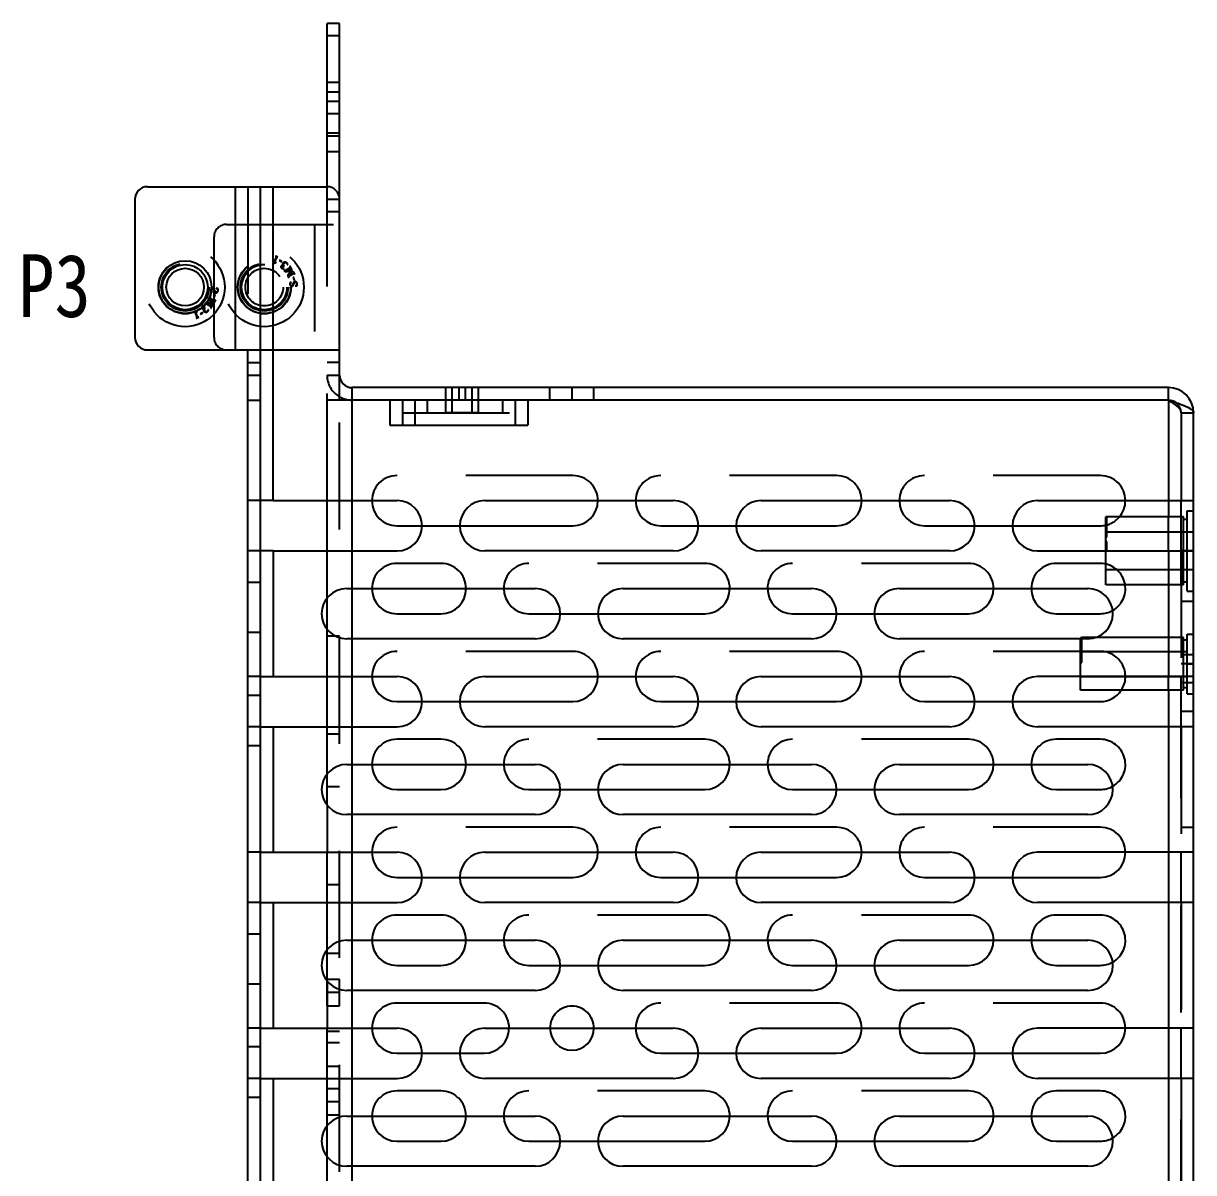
# Model space of a CAD drawing. Header units: millimetres. Extents: x 0 to 8948, y -1340 to 1100.
# Drawn here: x 6813.2 to 6906.4, y 618.4 to 709.9 of the extents above; entities that cross this region are included whole.
import ezdxf

# ---------------------------------------------------------------- set-up
doc = ezdxf.new("R2010")
doc.units = ezdxf.units.MM
doc.header["$LTSCALE"] = 85.25
doc.linetypes.add('HIDDEN', pattern=[0.2, 0.1, -0.1])
doc.layers.get('0').update_dxf_attribs({"linetype": 'CONTINUOUS'})
doc.layers.add('02___PRT_ALL_AXES', color=7, linetype='CONTINUOUS')
doc.layers.add('DEFAULT_2', color=8, linetype='HIDDEN')
doc.styles.get("Standard").update_dxf_attribs({"font": 'txt', "width": 0.85})

msp = doc.modelspace()

# ---------------------------------------------------------------- linework, layer by layer
at = {"color": 7, "linetype": 'Continuous'}
for p, q in [((6837.361, 696.948), (6837.361, 709.948)), ((6838.361, 709.948), (6837.361, 709.948)), ((6838.361, 708.948), (6837.361, 708.948)), ((6831.061, 588.948), (6831.061, 683.948)), ((6831.061, 682.948), (6832.061, 682.948)), ((6831.061, 681.948), (6832.061, 681.948)), ((6839.361, 679.948), (6839.361, 680.948)), ((6904.361, 679.948), (6904.361, 680.948)), ((6831.061, 679.948), (6832.061, 679.948)), ((6853.361, 679.948), (6842.361, 679.948)), ((6837.361, 667.948), (6837.361, 671.948)), ((6839.361, 667.948), (6839.361, 671.948)), ((6904.361, 671.948), (6904.361, 670.648)), ((6905.361, 667.948), (6905.361, 671.948)), ((6899.361, 667.948), (6899.361, 670.648)), ((6899.461, 670.646), (6899.361, 670.646)), ((6899.461, 670.634), (6899.361, 670.634)), ((6899.461, 670.588), (6899.361, 670.588)), ((6899.461, 670.559), (6899.361, 670.559)), ((6899.461, 670.634), (6899.461, 670.646)), ((6899.461, 670.559), (6899.461, 670.588)), ((6842.932, 669.948), (6844.924, 669.948)), ((6847.941, 669.948), (6856.932, 669.948)), ((6863.932, 669.948), (6866.924, 669.948)), ((6869.941, 669.948), (6877.932, 669.948)), ((6884.932, 669.948), (6888.924, 669.948)), ((6891.941, 669.948), (6898.932, 669.948)), ((6839.361, 660.948), (6839.361, 664.948)), ((6837.361, 661.715), (6837.361, 664.181)), ((6842.932, 662.948), (6846.432, 662.948)), ((6853.432, 662.948), (6855.924, 662.948)), ((6858.941, 662.948), (6867.432, 662.948)), ((6874.432, 662.948), (6877.924, 662.948)), ((6880.941, 662.948), (6888.432, 662.948)), ((6895.432, 662.948), (6898.932, 662.948)), ((6897.361, 660.948), (6897.361, 661.019)), ((6897.461, 661.019), (6897.361, 661.019)), ((6897.461, 660.998), (6897.361, 660.998)), ((6897.461, 660.998), (6897.461, 661.043)), ((6837.361, 653.948), (6837.361, 657.948)), ((6839.361, 653.948), (6839.361, 657.948)), ((6905.361, 653.948), (6905.361, 657.948)), ((6904.361, 656.853), (6904.361, 653.948)), ((6842.932, 655.948), (6844.924, 655.948)), ((6847.941, 655.948), (6856.932, 655.948)), ((6863.932, 655.948), (6866.924, 655.948)), ((6869.941, 655.948), (6877.932, 655.948)), ((6884.932, 655.948), (6888.924, 655.948)), ((6891.941, 655.948), (6898.932, 655.948)), ((6839.361, 646.948), (6839.361, 650.948)), ((6837.361, 647.715), (6837.361, 650.181)), ((6842.932, 648.948), (6846.432, 648.948)), ((6853.432, 648.948), (6855.924, 648.948)), ((6858.941, 648.948), (6867.432, 648.948)), ((6874.432, 648.948), (6877.924, 648.948)), ((6880.941, 648.948), (6888.432, 648.948)), ((6895.432, 648.948), (6898.932, 648.948)), ((6837.361, 639.948), (6837.361, 643.948)), ((6839.361, 639.948), (6839.361, 643.948)), ((6904.361, 643.948), (6904.361, 639.948)), ((6905.361, 639.948), (6905.361, 643.948)), ((6842.932, 641.948), (6844.924, 641.948)), ((6847.941, 641.948), (6856.932, 641.948)), ((6863.932, 641.948), (6866.924, 641.948)), ((6869.941, 641.948), (6877.932, 641.948)), ((6884.932, 641.948), (6888.924, 641.948)), ((6891.941, 641.948), (6898.932, 641.948)), ((6839.361, 632.948), (6839.361, 636.948)), ((6837.361, 633.715), (6837.361, 636.181)), ((6842.932, 634.948), (6846.432, 634.948)), ((6853.432, 634.948), (6855.924, 634.948)), ((6858.941, 634.948), (6867.432, 634.948)), ((6874.432, 634.948), (6877.924, 634.948)), ((6880.941, 634.948), (6888.432, 634.948)), ((6895.432, 634.948), (6898.932, 634.948)), ((6837.361, 625.948), (6837.361, 629.948)), ((6839.361, 625.948), (6839.361, 629.948)), ((6904.361, 629.948), (6904.361, 625.948)), ((6905.361, 625.948), (6905.361, 629.948)), ((6842.932, 627.948), (6844.924, 627.948)), ((6847.941, 627.948), (6849.861, 627.948)), ((6863.932, 627.948), (6866.924, 627.948)), ((6869.941, 627.948), (6877.932, 627.948)), ((6884.932, 627.948), (6888.924, 627.948)), ((6891.941, 627.948), (6898.932, 627.948)), ((6839.361, 618.948), (6839.361, 622.948)), ((6837.361, 619.715), (6837.361, 622.181)), ((6842.932, 620.948), (6846.432, 620.948)), ((6853.432, 620.948), (6855.924, 620.948)), ((6858.941, 620.948), (6867.432, 620.948)), ((6874.432, 620.948), (6877.924, 620.948)), ((6880.941, 620.948), (6888.432, 620.948)), ((6895.432, 620.948), (6898.932, 620.948))]:
    msp.add_line(p, q, dxfattribs=at)
at = {"color": 3, "linetype": 'Continuous'}
for p, q in [((6838.361, 679.948), (6838.361, 709.948)), ((6823.061, 696.948), (6837.361, 696.948)), ((6830.061, 683.948), (6830.061, 696.948)), ((6832.061, 455.948), (6832.061, 696.948)), ((6833.061, 671.948), (6833.061, 696.948)), ((6822.061, 695.948), (6822.061, 684.948)), ((6823.061, 683.948), (6832.061, 683.948)), ((6904.361, 680.948), (6839.361, 680.948)), ((6842.361, 679.948), (6838.361, 679.948)), ((6842.361, 679.948), (6842.361, 677.948)), ((6843.361, 679.948), (6843.361, 677.948)), ((6852.361, 677.948), (6852.361, 679.948)), ((6853.361, 679.948), (6853.361, 677.948)), ((6904.361, 679.948), (6853.361, 679.948)), ((6904.361, 679.948), (6904.361, 671.948)), ((6906.361, 471.948), (6906.361, 678.948)), ((6842.361, 677.948), (6853.361, 677.948)), ((6833.061, 671.948), (6832.061, 671.948)), ((6849.932, 671.948), (6864.932, 671.948)), ((6871.932, 671.948), (6886.932, 671.948)), ((6893.932, 671.948), (6906.361, 671.948)), ((6833.061, 667.948), (6832.061, 667.948)), ((6833.061, 667.948), (6833.061, 657.948)), ((6864.932, 667.948), (6849.932, 667.948)), ((6886.932, 667.948), (6871.932, 667.948)), ((6893.932, 667.948), (6906.361, 667.948)), ((6904.361, 667.948), (6904.361, 657.948)), ((6838.932, 664.948), (6853.932, 664.948)), ((6860.932, 664.948), (6875.932, 664.948)), ((6882.932, 664.948), (6897.932, 664.948)), ((6853.932, 660.948), (6838.932, 660.948)), ((6875.932, 660.948), (6860.932, 660.948)), ((6897.932, 660.948), (6882.932, 660.948)), ((6832.061, 657.948), (6842.932, 657.948)), ((6849.932, 657.948), (6864.932, 657.948)), ((6871.932, 657.948), (6886.932, 657.948)), ((6906.361, 657.948), (6893.932, 657.948)), ((6832.061, 653.948), (6842.932, 653.948)), ((6833.061, 653.948), (6833.061, 643.948)), ((6864.932, 653.948), (6849.932, 653.948)), ((6886.932, 653.948), (6871.932, 653.948)), ((6906.361, 653.948), (6893.932, 653.948)), ((6904.361, 653.948), (6904.361, 643.948)), ((6838.932, 650.948), (6853.932, 650.948)), ((6860.932, 650.948), (6875.932, 650.948)), ((6882.932, 650.948), (6897.932, 650.948)), ((6853.932, 646.948), (6838.932, 646.948)), ((6875.932, 646.948), (6860.932, 646.948)), ((6897.932, 646.948), (6882.932, 646.948)), ((6832.061, 643.948), (6842.932, 643.948)), ((6849.932, 643.948), (6864.932, 643.948)), ((6871.932, 643.948), (6886.932, 643.948)), ((6906.361, 643.948), (6893.932, 643.948)), ((6832.061, 639.948), (6842.932, 639.948)), ((6833.061, 639.948), (6833.061, 629.948)), ((6864.932, 639.948), (6849.932, 639.948)), ((6886.932, 639.948), (6871.932, 639.948)), ((6906.361, 639.948), (6893.932, 639.948)), ((6904.361, 639.948), (6904.361, 629.948)), ((6838.932, 636.948), (6853.932, 636.948)), ((6860.932, 636.948), (6875.932, 636.948)), ((6882.932, 636.948), (6897.932, 636.948)), ((6853.932, 632.948), (6838.932, 632.948)), ((6875.932, 632.948), (6860.932, 632.948)), ((6897.932, 632.948), (6882.932, 632.948)), ((6832.061, 629.948), (6842.932, 629.948)), ((6849.932, 629.948), (6864.932, 629.948)), ((6871.932, 629.948), (6886.932, 629.948)), ((6906.361, 629.948), (6893.932, 629.948)), ((6832.061, 625.948), (6842.932, 625.948)), ((6833.061, 625.948), (6833.061, 615.948)), ((6864.932, 625.948), (6849.932, 625.948)), ((6886.932, 625.948), (6871.932, 625.948)), ((6906.361, 625.948), (6893.932, 625.948)), ((6904.361, 625.948), (6904.361, 615.948)), ((6838.932, 622.948), (6853.932, 622.948)), ((6860.932, 622.948), (6875.932, 622.948)), ((6882.932, 622.948), (6897.932, 622.948)), ((6853.932, 618.948), (6838.932, 618.948)), ((6875.932, 618.948), (6860.932, 618.948)), ((6897.932, 618.948), (6882.932, 618.948))]:
    msp.add_line(p, q, dxfattribs=at)
at = {"color": 7, "linetype": 'Continuous'}
for radius in [1.8, 1.5]:
    msp.add_circle((6826.061, 688.948), radius, dxfattribs=at)
at = {"color": 3, "linetype": 'Continuous'}
for centre, radius, start, end in [((6823.061, 695.948), 1, 90, 180), ((6837.361, 695.948), 1, 0, 90), ((6823.061, 684.948), 1, 180, 270), ((6839.361, 681.948), 1, 180, 270), ((6904.361, 678.948), 2, 0, 90), ((6849.932, 669.948), 2, 90, 270), ((6864.932, 669.948), 2, 270, 90), ((6871.932, 669.948), 2, 90, 270), ((6886.932, 669.948), 2, 270, 90), ((6893.932, 669.948), 2, 90, 270), ((6838.932, 662.948), 2, 90, 270), ((6853.932, 662.948), 2, 270, 90), ((6860.932, 662.948), 2, 90, 270), ((6875.932, 662.948), 2, 270, 90), ((6882.932, 662.948), 2, 90, 270), ((6897.932, 662.948), 2, 270, 90), ((6842.932, 655.948), 2, 270, 90), ((6849.932, 655.948), 2, 90, 270), ((6864.932, 655.948), 2, 270, 90), ((6871.932, 655.948), 2, 90, 270), ((6886.932, 655.948), 2, 270, 90), ((6893.932, 655.948), 2, 90, 270), ((6838.932, 648.948), 2, 90, 270), ((6853.932, 648.948), 2, 270, 90), ((6860.932, 648.948), 2, 90, 270), ((6875.932, 648.948), 2, 270, 90), ((6882.932, 648.948), 2, 90, 270), ((6897.932, 648.948), 2, 270, 90), ((6842.932, 641.948), 2, 270, 90), ((6849.932, 641.948), 2, 90, 270), ((6864.932, 641.948), 2, 270, 90), ((6871.932, 641.948), 2, 90, 270), ((6886.932, 641.948), 2, 270, 90), ((6893.932, 641.948), 2, 90, 270), ((6838.932, 634.948), 2, 90, 270), ((6853.932, 634.948), 2, 270, 90), ((6860.932, 634.948), 2, 90, 270), ((6875.932, 634.948), 2, 270, 90), ((6882.932, 634.948), 2, 90, 270), ((6897.932, 634.948), 2, 270, 90), ((6842.932, 627.948), 2, 270, 90), ((6849.932, 627.948), 2, 90, 270), ((6864.932, 627.948), 2, 270, 90), ((6871.932, 627.948), 2, 90, 270), ((6886.932, 627.948), 2, 270, 90), ((6893.932, 627.948), 2, 90, 270), ((6838.932, 620.948), 2, 90, 270), ((6853.932, 620.948), 2, 270, 90), ((6860.932, 620.948), 2, 90, 270), ((6875.932, 620.948), 2, 270, 90), ((6882.932, 620.948), 2, 90, 270), ((6897.932, 620.948), 2, 270, 90)]:
    msp.add_arc(centre, radius, start, end, dxfattribs=at)
at = {"color": 7, "linetype": 'Continuous'}
for centre, radius, start, end in [((6839.361, 681.948), 2, 240, 270), ((6904.361, 678.948), 1, 54.96851, 90), ((6842.932, 671.948), 2, 180, 270), ((6856.932, 671.948), 2, 270, 0), ((6863.932, 671.948), 2, 180, 270), ((6877.932, 671.948), 2, 270, 0), ((6884.932, 671.948), 2, 180, 270), ((6898.932, 671.948), 2, 319.26787, 0), ((6898.932, 671.948), 2, 270, 282.42307), ((6842.932, 664.948), 2, 180, 270), ((6846.432, 664.948), 2, 270, 0), ((6853.432, 664.948), 2, 180, 270), ((6867.432, 664.948), 2, 270, 0), ((6874.432, 664.948), 2, 180, 270), ((6888.432, 664.948), 2, 270, 0), ((6895.432, 664.948), 2, 180, 270), ((6898.932, 664.948), 2, 270, 299.33994), ((6842.932, 657.948), 2, 180, 270), ((6856.932, 657.948), 2, 270, 0), ((6863.932, 657.948), 2, 180, 270), ((6877.932, 657.948), 2, 270, 0), ((6884.932, 657.948), 2, 180, 270), ((6898.932, 657.948), 2, 270, 326.65787), ((6842.932, 650.948), 2, 180, 270), ((6846.432, 650.948), 2, 270, 0), ((6853.432, 650.948), 2, 180, 270), ((6867.432, 650.948), 2, 270, 0), ((6874.432, 650.948), 2, 180, 270), ((6888.432, 650.948), 2, 270, 0), ((6895.432, 650.948), 2, 180, 270), ((6898.932, 650.948), 2, 270, 299.33994), ((6842.932, 643.948), 2, 180, 270), ((6856.932, 643.948), 2, 270, 0), ((6863.932, 643.948), 2, 180, 270), ((6877.932, 643.948), 2, 270, 0), ((6884.932, 643.948), 2, 180, 270), ((6898.932, 643.948), 2, 270, 0), ((6842.932, 636.948), 2, 180, 270), ((6846.432, 636.948), 2, 270, 0), ((6853.432, 636.948), 2, 180, 270), ((6867.432, 636.948), 2, 270, 0), ((6874.432, 636.948), 2, 180, 270), ((6888.432, 636.948), 2, 270, 0), ((6895.432, 636.948), 2, 180, 270), ((6898.932, 636.948), 2, 270, 299.33994), ((6842.932, 629.948), 2, 180, 270), ((6849.861, 629.948), 2, 270, 0), ((6863.932, 629.948), 2, 180, 270), ((6877.932, 629.948), 2, 270, 0), ((6884.932, 629.948), 2, 180, 270), ((6898.932, 629.948), 2, 270, 0), ((6842.932, 622.948), 2, 180, 270), ((6846.432, 622.948), 2, 270, 0), ((6853.432, 622.948), 2, 180, 270), ((6867.432, 622.948), 2, 270, 0), ((6874.432, 622.948), 2, 180, 270), ((6888.432, 622.948), 2, 270, 0), ((6895.432, 622.948), 2, 180, 270), ((6898.932, 622.948), 2, 270, 299.33994)]:
    msp.add_arc(centre, radius, start, end, dxfattribs=at)
at = {"color": 3, "linetype": 'Continuous'}
msp.add_open_spline([(6904.361, 679.948), (6904.617, 679.867), (6905.094, 679.714), (6905.651, 679.513), (6906.012, 679.335), (6906.23, 679.198), (6906.361, 679.046), (6906.361, 678.948)], degree=3, knots=[0, 0, 0, 0, 0.35088, 0.653899, 0.775209, 0.872442, 1, 1, 1, 1], dxfattribs=at)
at = {"layer": '02___PRT_ALL_AXES', "color": 8, "linetype": 'HIDDEN'}
for p, q in [((6837.361, 700.998), (6837.361, 704.498)), ((6837.361, 704.498), (6838.361, 704.498)), ((6838.361, 700.998), (6838.361, 704.498)), ((6838.361, 702.748), (6837.361, 702.748)), ((6837.361, 701.236), (6838.361, 701.236)), ((6837.361, 700.998), (6838.361, 700.998)), ((6837.361, 699.736), (6838.361, 699.736)), ((6846.811, 678.948), (6846.811, 680.948)), ((6849.411, 680.948), (6846.812, 680.948)), ((6847.311, 678.948), (6847.311, 680.948)), ((6847.861, 680.948), (6847.861, 679.948)), ((6848.361, 680.948), (6848.361, 679.948)), ((6848.911, 678.948), (6848.911, 680.948)), ((6849.411, 678.948), (6849.411, 680.948)), ((6855.111, 679.948), (6855.111, 680.948)), ((6858.611, 680.948), (6855.112, 680.948)), ((6856.861, 680.948), (6856.861, 679.948)), ((6858.611, 679.948), (6858.611, 680.948)), ((6849.411, 679.948), (6846.811, 679.948)), ((6858.611, 679.948), (6855.112, 679.948)), ((6849.411, 678.948), (6846.811, 678.948)), ((6832.061, 671.948), (6831.061, 671.948)), ((6905.361, 545.948), (6905.361, 671.948)), ((6905.361, 671.948), (6906.361, 671.948)), ((6906.361, 545.948), (6906.361, 671.948)), ((6905.561, 670.648), (6905.361, 670.648)), ((6899.361, 665.248), (6899.361, 669.448)), ((6906.361, 669.448), (6899.361, 669.448)), ((6832.061, 667.948), (6831.061, 667.948)), ((6906.361, 667.948), (6905.361, 667.948)), ((6906.361, 666.448), (6899.361, 666.448)), ((6831.061, 652.448), (6831.061, 665.448)), ((6831.061, 665.448), (6832.061, 665.448)), ((6832.061, 652.448), (6832.061, 665.448)), ((6905.561, 665.248), (6899.361, 665.248)), ((6905.361, 663.948), (6906.361, 663.948)), ((6832.061, 661.448), (6831.061, 661.448)), ((6905.561, 661.043), (6898.514, 661.043)), ((6905.561, 656.853), (6905.561, 661.043)), ((6905.861, 660.843), (6905.561, 660.843)), ((6905.861, 657.053), (6905.861, 660.843)), ((6897.361, 657.948), (6897.361, 659.948)), ((6897.361, 659.948), (6906.361, 659.948)), ((6905.361, 659.698), (6906.361, 659.698)), ((6906.361, 658.948), (6905.361, 658.948)), ((6897.361, 657.948), (6906.361, 657.948)), ((6906.361, 657.448), (6905.361, 657.448)), ((6905.861, 657.053), (6905.561, 657.053)), ((6832.061, 656.448), (6831.061, 656.448)), ((6905.561, 656.853), (6905.361, 656.853)), ((6905.361, 655.198), (6906.361, 655.198)), ((6831.061, 652.448), (6832.061, 652.448)), ((6905.361, 645.948), (6906.361, 645.948)), ((6831.061, 624.448), (6831.061, 637.448)), ((6831.061, 637.448), (6832.061, 637.448)), ((6832.061, 624.448), (6832.061, 637.448)), ((6837.361, 631.738), (6837.361, 633.838)), ((6837.361, 633.838), (6838.361, 633.838)), ((6838.361, 631.738), (6838.361, 633.838)), ((6832.061, 633.448), (6831.061, 633.448)), ((6838.361, 632.788), (6837.361, 632.788)), ((6837.361, 631.738), (6838.361, 631.738)), ((6832.061, 628.448), (6831.061, 628.448)), ((6831.061, 624.448), (6832.061, 624.448)), ((6837.361, 623.038), (6837.361, 625.138)), ((6837.361, 625.138), (6838.361, 625.138)), ((6838.361, 623.038), (6838.361, 625.138)), ((6838.361, 624.088), (6837.361, 624.088)), ((6837.361, 623.038), (6838.361, 623.038))]:
    msp.add_line(p, q, dxfattribs=at)
at = {"layer": '02___PRT_ALL_AXES', "color": 3, "linetype": 'Continuous'}
for p, q in [((6833.061, 671.948), (6842.932, 671.948)), ((6833.061, 667.948), (6842.932, 667.948))]:
    msp.add_line(p, q, dxfattribs=at)
at = {"layer": '02___PRT_ALL_AXES', "color": 7, "linetype": 'Continuous'}
for p, q in [((6905.361, 670.648), (6899.361, 670.648)), ((6898.514, 661.043), (6897.461, 661.043)), ((6897.361, 656.853), (6897.361, 657.948)), ((6905.361, 656.853), (6897.361, 656.853))]:
    msp.add_line(p, q, dxfattribs=at)
at = {"layer": '02___PRT_ALL_AXES', "color": 3, "linetype": 'Continuous'}
msp.add_circle((6826.061, 688.948), 2.1, dxfattribs=at)
at = {"layer": '02___PRT_ALL_AXES', "color": 8, "linetype": 'HIDDEN'}
msp.add_circle((6832.361, 688.948), 2.1, dxfattribs=at)
at = {"layer": '02___PRT_ALL_AXES', "color": 3, "linetype": 'Continuous'}
msp.add_arc((6842.932, 669.948), 2, 270, 90, dxfattribs=at)
at = {"layer": '02___PRT_ALL_AXES', "color": 8, "linetype": 'HIDDEN'}
msp.add_arc((6856.861, 629.948), 1.75, 0, 180, dxfattribs=at)
at = {"layer": '02___PRT_ALL_AXES', "color": 7, "linetype": 'Continuous'}
msp.add_arc((6856.861, 629.948), 1.75, 180, 0, dxfattribs=at)
at = {"layer": 'DEFAULT_2', "color": 8, "linetype": 'HIDDEN'}
for p, q in [((6838.361, 705.236), (6837.361, 705.236)), ((6838.361, 703.736), (6837.361, 703.736)), ((6831.061, 696.948), (6831.061, 683.948)), ((6837.361, 671.948), (6837.361, 696.948)), ((6837.361, 695.948), (6838.361, 695.948)), ((6838.361, 694.948), (6837.361, 694.948)), ((6829.361, 693.948), (6838.361, 693.948)), ((6836.361, 693.948), (6836.361, 683.948)), ((6828.361, 684.948), (6828.361, 692.948)), ((6833.252, 691.423), (6833.246, 691.41)), ((6833.246, 691.41), (6833.282, 691.387)), ((6833.298, 691.341), (6833.097, 690.86)), ((6833.097, 690.86), (6833.125, 690.848)), ((6833.181, 690.904), (6833.353, 691.318)), ((6833.308, 690.927), (6833.181, 690.904)), ((6833.313, 690.906), (6833.308, 690.927)), ((6833.396, 691.339), (6833.443, 691.328)), ((6833.443, 691.328), (6833.448, 691.342)), ((6833.58, 691.095), (6833.56, 691.062)), ((6833.56, 691.062), (6833.742, 690.948)), ((6833.763, 690.981), (6833.58, 691.095)), ((6833.742, 690.948), (6833.763, 690.981)), ((6833.926, 690.461), (6833.92, 690.479)), ((6833.973, 690.637), (6833.978, 690.657)), ((6834.404, 690.492), (6834.051, 690.279)), ((6834.208, 690.747), (6834.225, 690.754)), ((6834.42, 690.623), (6834.408, 690.615)), ((6834.408, 690.615), (6834.434, 690.541)), ((6833.942, 690.333), (6833.929, 690.326)), ((6833.981, 690.291), (6833.942, 690.333)), ((6834.018, 690.179), (6834.499, 690.255)), ((6834.082, 690.216), (6834.446, 690.435)), ((6834.619, 690.302), (6834.082, 690.216)), ((6834.499, 690.255), (6834.217, 689.849)), ((6834.279, 689.815), (6834.619, 690.302)), ((6834.681, 690.057), (6834.279, 689.815)), ((6834.283, 689.786), (6834.694, 690.034)), ((6834.317, 689.71), (6834.283, 689.786)), ((6834.305, 689.703), (6834.317, 689.71)), ((6834.504, 690.434), (6834.542, 690.392)), ((6834.542, 690.392), (6834.554, 690.4)), ((6834.696, 689.75), (6834.659, 689.738)), ((6834.659, 689.738), (6834.721, 689.532)), ((6834.683, 690.187), (6834.67, 690.18)), ((6834.67, 690.18), (6834.705, 690.104)), ((6834.759, 689.544), (6834.696, 689.75)), ((6834.721, 689.532), (6834.759, 689.544)), ((6834.758, 690.016), (6834.792, 689.978)), ((6834.792, 689.978), (6834.804, 689.986)), ((6828.527, 688.856), (6828.526, 688.844)), ((6828.663, 688.852), (6828.527, 688.856)), ((6834.526, 689.318), (6834.422, 689.311)), ((6834.526, 689.318), (6834.527, 689.306)), ((6834.827, 689.04), (6834.826, 689.052)), ((6834.827, 689.04), (6834.963, 689.044)), ((6828.199, 687.641), (6827.718, 687.716)), ((6828.146, 687.46), (6827.782, 687.68)), ((6827.782, 687.68), (6828.319, 687.594)), ((6827.917, 688.047), (6828.199, 687.641)), ((6828.319, 687.594), (6827.979, 688.081)), ((6827.979, 688.081), (6828.381, 687.839)), ((6827.983, 688.109), (6828.017, 688.186)), ((6828.394, 687.862), (6827.983, 688.109)), ((6828.017, 688.186), (6828.005, 688.193)), ((6828.122, 688.585), (6828.226, 688.578)), ((6828.226, 688.578), (6828.227, 688.59)), ((6828.421, 688.364), (6828.359, 688.158)), ((6828.359, 688.158), (6828.396, 688.146)), ((6828.405, 687.792), (6828.37, 687.716)), ((6828.37, 687.716), (6828.383, 687.709)), ((6828.396, 688.146), (6828.459, 688.352)), ((6828.459, 688.352), (6828.421, 688.364)), ((6828.492, 687.918), (6828.458, 687.88)), ((6828.504, 687.91), (6828.492, 687.918)), ((6826.825, 687.048), (6826.797, 687.036)), ((6826.797, 687.036), (6826.998, 686.554)), ((6827.053, 686.577), (6826.881, 686.992)), ((6826.881, 686.992), (6827.008, 686.969)), ((6827.008, 686.969), (6827.013, 686.99)), ((6827.442, 686.948), (6827.26, 686.834)), ((6827.26, 686.834), (6827.28, 686.801)), ((6827.28, 686.801), (6827.463, 686.915)), ((6827.463, 686.915), (6827.442, 686.948)), ((6827.62, 687.417), (6827.626, 687.435)), ((6827.629, 687.57), (6827.642, 687.563)), ((6827.642, 687.563), (6827.681, 687.605)), ((6827.678, 687.239), (6827.673, 687.259)), ((6827.751, 687.617), (6828.104, 687.404)), ((6827.925, 687.142), (6827.908, 687.149)), ((6828.134, 687.355), (6828.108, 687.281)), ((6828.108, 687.281), (6828.12, 687.273)), ((6828.242, 687.503), (6828.204, 687.462)), ((6828.254, 687.496), (6828.242, 687.503)), ((6826.982, 686.509), (6826.946, 686.486)), ((6826.946, 686.486), (6826.952, 686.472)), ((6827.143, 686.567), (6827.096, 686.557)), ((6827.148, 686.554), (6827.143, 686.567)), ((6832.061, 683.948), (6838.361, 683.948)), ((6838.361, 682.948), (6837.361, 682.948)), ((6837.361, 681.948), (6838.361, 681.948)), ((6838.361, 679.948), (6837.361, 679.948)), ((6838.361, 516.198), (6838.361, 679.948)), ((6839.361, 671.948), (6839.361, 679.948)), ((6844.361, 679.948), (6844.361, 677.948)), ((6845.361, 678.948), (6845.361, 679.948)), ((6851.361, 678.948), (6851.361, 679.948)), ((6843.361, 678.948), (6852.361, 678.948)), ((6905.361, 678.948), (6905.361, 671.948)), ((6905.361, 678.948), (6906.361, 678.948)), ((6856.932, 673.948), (6842.932, 673.948)), ((6877.932, 673.948), (6863.932, 673.948)), ((6898.932, 673.948), (6884.932, 673.948)), ((6905.861, 664.748), (6905.861, 671.148)), ((6905.861, 671.148), (6906.361, 671.148)), ((6899.461, 670.642), (6899.361, 670.642)), ((6899.461, 670.63), (6899.361, 670.63)), ((6899.361, 670.535), (6899.461, 670.535)), ((6899.361, 670.336), (6899.461, 670.336)), ((6899.361, 670.332), (6899.461, 670.332)), ((6899.361, 670.329), (6899.461, 670.329)), ((6899.461, 670.306), (6899.361, 670.306)), ((6899.361, 670.298), (6899.461, 670.298)), ((6899.361, 670.255), (6899.461, 670.255)), ((6899.361, 670.242), (6899.461, 670.242)), ((6899.361, 670.238), (6899.461, 670.238)), ((6899.361, 670.227), (6899.461, 670.227)), ((6899.461, 670.215), (6899.361, 670.215)), ((6899.361, 670.203), (6899.461, 670.203)), ((6899.361, 670.201), (6899.461, 670.201)), ((6899.361, 670.158), (6899.461, 670.158)), ((6899.361, 670.138), (6899.461, 670.138)), ((6899.361, 670.078), (6899.461, 670.078)), ((6899.361, 670.067), (6899.461, 670.067)), ((6899.361, 670.027), (6899.461, 670.027)), ((6899.361, 670.01), (6899.461, 670.01)), ((6899.361, 669.969), (6899.461, 669.969)), ((6899.461, 670.588), (6899.461, 670.634)), ((6899.461, 669.031), (6899.461, 670.559)), ((6904.361, 667.948), (6904.361, 670.648)), ((6905.561, 665.248), (6905.561, 670.648)), ((6905.861, 670.448), (6905.561, 670.448)), ((6844.924, 669.948), (6847.941, 669.948)), ((6866.924, 669.948), (6869.941, 669.948)), ((6888.924, 669.948), (6891.941, 669.948)), ((6899.361, 669.933), (6899.461, 669.933)), ((6899.361, 669.922), (6899.461, 669.922)), ((6899.361, 669.883), (6899.461, 669.883)), ((6899.361, 669.882), (6899.461, 669.882)), ((6899.361, 669.868), (6899.461, 669.868)), ((6899.361, 669.849), (6899.461, 669.849)), ((6899.361, 669.839), (6899.461, 669.839)), ((6899.361, 669.829), (6899.461, 669.829)), ((6899.361, 669.809), (6899.461, 669.809)), ((6899.361, 669.797), (6899.461, 669.797)), ((6899.361, 669.795), (6899.461, 669.795)), ((6899.361, 669.793), (6899.461, 669.793)), ((6899.361, 669.788), (6899.461, 669.788)), ((6899.361, 669.766), (6899.461, 669.766)), ((6899.361, 669.734), (6899.461, 669.734)), ((6899.361, 669.733), (6899.461, 669.733)), ((6899.361, 669.717), (6899.461, 669.717)), ((6899.361, 669.704), (6899.461, 669.704)), ((6899.361, 669.7), (6899.461, 669.7)), ((6899.361, 669.679), (6899.461, 669.679)), ((6899.361, 669.666), (6899.461, 669.666)), ((6899.361, 669.665), (6899.461, 669.665)), ((6899.361, 669.658), (6899.461, 669.658)), ((6899.361, 669.621), (6899.461, 669.621)), ((6899.361, 669.619), (6899.461, 669.619)), ((6899.361, 669.608), (6899.461, 669.608)), ((6899.361, 669.607), (6899.461, 669.607)), ((6899.361, 669.589), (6899.461, 669.589)), ((6899.361, 669.588), (6899.461, 669.588)), ((6899.361, 669.543), (6899.461, 669.543)), ((6899.361, 669.517), (6899.461, 669.517)), ((6899.361, 669.513), (6899.461, 669.513)), ((6899.361, 669.509), (6899.461, 669.509)), ((6899.361, 669.477), (6899.461, 669.477)), ((6899.361, 669.475), (6899.461, 669.475)), ((6899.361, 669.459), (6899.461, 669.459)), ((6899.361, 669.443), (6899.461, 669.443)), ((6899.361, 669.439), (6899.461, 669.439)), ((6899.361, 669.423), (6899.461, 669.423)), ((6899.361, 669.416), (6899.461, 669.416)), ((6899.361, 669.416), (6899.461, 669.416)), ((6899.361, 669.412), (6899.461, 669.412)), ((6899.361, 669.394), (6899.461, 669.394)), ((6899.361, 669.361), (6899.461, 669.361)), ((6899.361, 669.351), (6899.461, 669.351)), ((6899.361, 669.337), (6899.461, 669.337)), ((6899.361, 669.331), (6899.461, 669.331)), ((6899.361, 669.317), (6899.461, 669.317)), ((6899.361, 669.27), (6899.461, 669.27)), ((6899.361, 669.265), (6899.461, 669.265)), ((6899.361, 669.241), (6899.461, 669.241)), ((6899.361, 669.231), (6899.461, 669.231)), ((6899.361, 669.216), (6899.461, 669.216)), ((6899.361, 669.207), (6899.461, 669.207)), ((6899.361, 669.182), (6899.461, 669.182)), ((6899.361, 669.178), (6899.461, 669.178)), ((6899.361, 669.131), (6899.461, 669.131)), ((6899.361, 669.097), (6899.461, 669.097)), ((6899.361, 669.036), (6899.461, 669.036)), ((6899.361, 669.031), (6899.461, 669.031)), ((6899.361, 668.709), (6899.461, 668.709)), ((6899.461, 668.698), (6899.361, 668.698)), ((6899.361, 668.686), (6899.461, 668.686)), ((6899.461, 668.579), (6899.361, 668.579)), ((6899.361, 668.099), (6899.461, 668.099)), ((6899.461, 667.954), (6899.461, 668.709)), ((6832.061, 667.948), (6831.061, 667.948)), ((6837.361, 664.181), (6837.361, 667.948)), ((6839.361, 664.948), (6839.361, 667.948)), ((6899.361, 667.977), (6899.461, 667.977)), ((6899.361, 667.954), (6899.461, 667.954)), ((6905.361, 667.948), (6905.361, 657.948)), ((6846.432, 666.948), (6842.932, 666.948)), ((6867.432, 666.948), (6853.432, 666.948)), ((6888.432, 666.948), (6874.432, 666.948)), ((6898.932, 666.948), (6895.432, 666.948)), ((6905.861, 665.448), (6905.561, 665.448)), ((6905.861, 664.748), (6906.361, 664.748)), ((6855.924, 662.948), (6858.941, 662.948)), ((6877.924, 662.948), (6880.941, 662.948)), ((6837.361, 657.948), (6837.361, 661.715)), ((6838.361, 661.168), (6837.361, 661.168)), ((6839.361, 657.948), (6839.361, 660.948)), ((6897.361, 658.948), (6897.361, 660.948)), ((6897.361, 660.946), (6897.461, 660.946)), ((6897.361, 660.93), (6897.461, 660.93)), ((6897.361, 660.926), (6897.461, 660.926)), ((6897.461, 659.075), (6897.461, 660.998)), ((6905.861, 656.573), (6905.861, 661.323)), ((6905.861, 661.323), (6906.361, 661.323)), ((6856.932, 659.948), (6842.932, 659.948)), ((6877.932, 659.948), (6863.932, 659.948)), ((6898.932, 659.948), (6884.932, 659.948)), ((6897.461, 660.498), (6897.361, 660.498)), ((6897.361, 660.476), (6897.461, 660.476)), ((6897.361, 660.443), (6897.461, 660.443)), ((6897.361, 660.438), (6897.461, 660.438)), ((6897.361, 660.417), (6897.461, 660.417)), ((6897.361, 660.414), (6897.461, 660.414)), ((6897.361, 660.41), (6897.461, 660.41)), ((6897.461, 660.409), (6897.361, 660.409)), ((6897.361, 660.393), (6897.461, 660.393)), ((6897.361, 660.329), (6897.461, 660.329)), ((6897.361, 660.326), (6897.461, 660.326)), ((6897.361, 660.298), (6897.461, 660.298)), ((6897.361, 660.296), (6897.461, 660.296)), ((6897.361, 660.287), (6897.461, 660.287)), ((6897.361, 660.283), (6897.461, 660.283)), ((6897.361, 660.272), (6897.461, 660.272)), ((6897.361, 660.27), (6897.461, 660.27)), ((6897.361, 660.268), (6897.461, 660.268)), ((6897.361, 660.267), (6897.461, 660.267)), ((6897.361, 660.262), (6897.461, 660.262)), ((6897.361, 660.237), (6897.461, 660.237)), ((6897.361, 660.231), (6897.461, 660.231)), ((6897.361, 660.227), (6897.461, 660.227)), ((6897.361, 660.218), (6897.461, 660.218)), ((6897.361, 660.207), (6897.461, 660.207)), ((6897.361, 660.203), (6897.461, 660.203)), ((6897.361, 660.201), (6897.461, 660.201)), ((6897.461, 660.186), (6897.361, 660.186)), ((6897.361, 660.182), (6897.461, 660.182)), ((6897.361, 660.174), (6897.461, 660.174)), ((6897.361, 660.166), (6897.461, 660.166)), ((6897.361, 660.15), (6897.461, 660.15)), ((6897.361, 660.148), (6897.461, 660.148)), ((6897.361, 660.114), (6897.461, 660.114)), ((6897.361, 660.106), (6897.461, 660.106)), ((6897.361, 660.099), (6897.461, 660.099)), ((6897.361, 660.082), (6897.461, 660.082)), ((6897.361, 660.069), (6897.461, 660.069)), ((6897.361, 660.061), (6897.461, 660.061)), ((6897.361, 660.059), (6897.461, 660.059)), ((6897.361, 660.058), (6897.461, 660.058)), ((6897.361, 660.056), (6897.461, 660.056)), ((6897.461, 660.047), (6897.361, 660.047)), ((6897.361, 660.044), (6897.461, 660.044)), ((6897.361, 660.042), (6897.461, 660.042)), ((6897.361, 659.989), (6897.461, 659.989)), ((6897.361, 659.974), (6897.461, 659.974)), ((6897.361, 659.889), (6897.461, 659.889)), ((6897.361, 659.887), (6897.461, 659.887)), ((6897.361, 659.858), (6897.461, 659.858)), ((6897.361, 659.818), (6897.461, 659.818)), ((6897.361, 659.79), (6897.461, 659.79)), ((6897.361, 659.789), (6897.461, 659.789)), ((6897.361, 659.787), (6897.461, 659.787)), ((6897.461, 659.787), (6897.361, 659.787)), ((6897.361, 659.782), (6897.461, 659.782)), ((6897.361, 659.771), (6897.461, 659.771)), ((6897.361, 659.762), (6897.461, 659.762)), ((6897.361, 659.757), (6897.461, 659.757)), ((6897.361, 659.726), (6897.461, 659.726)), ((6897.461, 659.693), (6897.361, 659.693)), ((6897.361, 659.687), (6897.461, 659.687)), ((6897.361, 659.685), (6897.461, 659.685)), ((6897.361, 659.68), (6897.461, 659.68)), ((6897.361, 659.675), (6897.461, 659.675)), ((6897.361, 659.671), (6897.461, 659.671)), ((6897.461, 659.669), (6897.361, 659.669)), ((6897.361, 659.669), (6897.461, 659.669)), ((6897.361, 659.63), (6897.461, 659.63)), ((6897.361, 659.624), (6897.461, 659.624)), ((6897.461, 659.61), (6897.361, 659.61)), ((6897.361, 659.599), (6897.461, 659.599)), ((6897.361, 659.589), (6897.461, 659.589)), ((6897.361, 659.573), (6897.461, 659.573)), ((6897.361, 659.569), (6897.461, 659.569)), ((6897.361, 659.557), (6897.461, 659.557)), ((6897.361, 659.507), (6897.461, 659.507)), ((6897.361, 659.496), (6897.461, 659.496)), ((6897.361, 659.491), (6897.461, 659.491)), ((6897.361, 659.48), (6897.461, 659.48)), ((6897.361, 659.435), (6897.461, 659.435)), ((6897.361, 659.43), (6897.461, 659.43)), ((6897.361, 659.418), (6897.461, 659.418)), ((6897.361, 659.387), (6897.461, 659.387)), ((6897.361, 659.385), (6897.461, 659.385)), ((6897.361, 659.375), (6897.461, 659.375)), ((6897.361, 659.369), (6897.461, 659.369)), ((6897.361, 659.367), (6897.461, 659.367)), ((6897.361, 659.357), (6897.461, 659.357)), ((6897.361, 659.316), (6897.461, 659.316)), ((6897.361, 659.3), (6897.461, 659.3)), ((6897.361, 659.296), (6897.461, 659.296)), ((6897.361, 659.293), (6897.461, 659.293)), ((6897.361, 659.276), (6897.461, 659.276)), ((6897.361, 659.253), (6897.461, 659.253)), ((6897.361, 659.241), (6897.461, 659.241)), ((6897.361, 659.239), (6897.461, 659.239)), ((6897.361, 659.236), (6897.461, 659.236)), ((6897.361, 659.225), (6897.461, 659.225)), ((6897.361, 659.196), (6897.461, 659.196)), ((6897.361, 659.194), (6897.461, 659.194)), ((6897.361, 659.185), (6897.461, 659.185)), ((6897.361, 659.18), (6897.461, 659.18)), ((6897.361, 659.178), (6897.461, 659.178)), ((6897.361, 659.155), (6897.461, 659.155)), ((6897.361, 659.144), (6897.461, 659.144)), ((6897.361, 659.109), (6897.461, 659.109)), ((6897.361, 659.105), (6897.461, 659.105)), ((6897.361, 659.078), (6897.461, 659.078)), ((6897.361, 659.075), (6897.461, 659.075)), ((6905.861, 658.948), (6906.361, 658.948)), ((6832.061, 657.948), (6831.061, 657.948)), ((6904.361, 656.853), (6904.361, 657.948)), ((6905.861, 656.573), (6906.361, 656.573)), ((6844.924, 655.948), (6847.941, 655.948)), ((6866.924, 655.948), (6869.941, 655.948)), ((6888.924, 655.948), (6891.941, 655.948)), ((6832.061, 653.948), (6831.061, 653.948)), ((6837.361, 650.181), (6837.361, 653.948)), ((6838.361, 653.368), (6837.361, 653.368)), ((6839.361, 650.948), (6839.361, 653.948)), ((6905.361, 653.948), (6905.361, 643.948)), ((6846.432, 652.948), (6842.932, 652.948)), ((6867.432, 652.948), (6853.432, 652.948)), ((6888.432, 652.948), (6874.432, 652.948)), ((6898.932, 652.948), (6895.432, 652.948)), ((6838.361, 649.168), (6837.361, 649.168)), ((6855.924, 648.948), (6858.941, 648.948)), ((6877.924, 648.948), (6880.941, 648.948)), ((6837.361, 647.715), (6837.361, 643.948)), ((6839.361, 643.948), (6839.361, 646.948)), ((6856.932, 645.948), (6842.932, 645.948)), ((6877.932, 645.948), (6863.932, 645.948)), ((6898.932, 645.948), (6884.932, 645.948)), ((6832.061, 643.948), (6831.061, 643.948)), ((6838.361, 641.368), (6837.361, 641.368)), ((6844.924, 641.948), (6847.941, 641.948)), ((6866.924, 641.948), (6869.941, 641.948)), ((6888.924, 641.948), (6891.941, 641.948)), ((6832.061, 639.948), (6831.061, 639.948)), ((6837.361, 636.181), (6837.361, 639.948)), ((6839.361, 636.948), (6839.361, 639.948)), ((6905.361, 639.948), (6905.361, 629.948)), ((6846.432, 638.948), (6842.932, 638.948)), ((6867.432, 638.948), (6853.432, 638.948)), ((6888.432, 638.948), (6874.432, 638.948)), ((6898.932, 638.948), (6895.432, 638.948)), ((6838.361, 635.888), (6837.361, 635.888)), ((6855.924, 634.948), (6858.941, 634.948)), ((6877.924, 634.948), (6880.941, 634.948)), ((6837.361, 633.715), (6837.361, 629.948)), ((6839.361, 629.948), (6839.361, 632.948)), ((6849.861, 631.948), (6842.932, 631.948)), ((6877.932, 631.948), (6863.932, 631.948)), ((6898.932, 631.948), (6884.932, 631.948)), ((6832.061, 629.948), (6831.061, 629.948)), ((6838.361, 629.688), (6837.361, 629.688)), ((6838.361, 628.788), (6837.361, 628.788)), ((6844.924, 627.948), (6847.941, 627.948)), ((6866.924, 627.948), (6869.941, 627.948)), ((6888.924, 627.948), (6891.941, 627.948)), ((6838.361, 626.888), (6837.361, 626.888)), ((6832.061, 625.948), (6831.061, 625.948)), ((6837.361, 622.181), (6837.361, 625.948)), ((6839.361, 622.948), (6839.361, 625.948)), ((6905.361, 625.948), (6905.361, 615.948)), ((6846.432, 624.948), (6842.932, 624.948)), ((6867.432, 624.948), (6853.432, 624.948)), ((6888.432, 624.948), (6874.432, 624.948)), ((6898.932, 624.948), (6895.432, 624.948)), ((6855.924, 620.948), (6858.941, 620.948)), ((6877.924, 620.948), (6880.941, 620.948)), ((6837.361, 615.948), (6837.361, 619.715)), ((6839.361, 615.948), (6839.361, 618.948))]:
    msp.add_line(p, q, dxfattribs=at)
for centre, radius in [((6826.061, 688.948), 3.15), ((6832.361, 688.948), 3.15), ((6826.061, 688.948), 2.125), ((6826.061, 688.948), 1.9), ((6832.361, 688.948), 2.125), ((6832.361, 688.948), 1.9), ((6832.361, 688.948), 1.8), ((6832.361, 688.948), 1.5)]:
    msp.add_circle(centre, radius, dxfattribs=at)
for centre, radius, start, end in [((6829.361, 692.948), 1, 90, 180), ((6832.743, 689.515), 1.438, 27.53662, 31.08982), ((6826.443, 688.381), 1.438, 328.91018, 332.46337), ((6829.361, 684.948), 1, 180, 270), ((6839.361, 681.948), 2, 180, 240), ((6904.361, 678.948), 1, 0, 54.96851), ((6842.932, 671.948), 2, 90, 180), ((6856.932, 671.948), 2, 0, 90), ((6863.932, 671.948), 2, 90, 180), ((6877.932, 671.948), 2, 0, 90), ((6884.932, 671.948), 2, 90, 180), ((6898.932, 671.948), 2, 0, 90), ((6898.932, 671.948), 2, 282.42307, 319.26787), ((6842.932, 664.948), 2, 90, 180), ((6846.432, 664.948), 2, 0, 90), ((6853.432, 664.948), 2, 90, 180), ((6867.432, 664.948), 2, 0, 90), ((6874.432, 664.948), 2, 90, 180), ((6888.432, 664.948), 2, 0, 90), ((6895.432, 664.948), 2, 90, 180), ((6898.932, 664.948), 2, 299.33994, 90), ((6842.932, 657.948), 2, 90, 180), ((6856.932, 657.948), 2, 0, 90), ((6863.932, 657.948), 2, 90, 180), ((6877.932, 657.948), 2, 0, 90), ((6884.932, 657.948), 2, 90, 180), ((6898.932, 657.948), 2, 326.65787, 90), ((6842.932, 650.948), 2, 90, 180), ((6846.432, 650.948), 2, 0, 90), ((6853.432, 650.948), 2, 90, 180), ((6867.432, 650.948), 2, 0, 90), ((6874.432, 650.948), 2, 90, 180), ((6888.432, 650.948), 2, 0, 90), ((6895.432, 650.948), 2, 90, 180), ((6898.932, 650.948), 2, 299.33994, 90), ((6842.932, 643.948), 2, 90, 180), ((6856.932, 643.948), 2, 0, 90), ((6863.932, 643.948), 2, 90, 180), ((6877.932, 643.948), 2, 0, 90), ((6884.932, 643.948), 2, 90, 180), ((6898.932, 643.948), 2, 0, 90), ((6842.932, 636.948), 2, 90, 180), ((6846.432, 636.948), 2, 0, 90), ((6853.432, 636.948), 2, 90, 180), ((6867.432, 636.948), 2, 0, 90), ((6874.432, 636.948), 2, 90, 180), ((6888.432, 636.948), 2, 0, 90), ((6895.432, 636.948), 2, 90, 180), ((6898.932, 636.948), 2, 299.33994, 90), ((6842.932, 629.948), 2, 90, 180), ((6849.861, 629.948), 2, 0, 90), ((6863.932, 629.948), 2, 90, 180), ((6877.932, 629.948), 2, 0, 90), ((6884.932, 629.948), 2, 90, 180), ((6898.932, 629.948), 2, 0, 90), ((6842.932, 622.948), 2, 90, 180), ((6846.432, 622.948), 2, 0, 90), ((6853.432, 622.948), 2, 90, 180), ((6867.432, 622.948), 2, 0, 90), ((6874.432, 622.948), 2, 90, 180), ((6888.432, 622.948), 2, 0, 90), ((6895.432, 622.948), 2, 90, 180), ((6898.932, 622.948), 2, 299.33994, 90)]:
    msp.add_arc(centre, radius, start, end, dxfattribs=at)
for points in [[(6833.349, 691.38), (6833.313, 691.395), (6833.281, 691.41), (6833.252, 691.423)], [(6833.125, 690.848), (6833.201, 690.877), (6833.264, 690.897), (6833.313, 690.906)], [(6833.282, 691.387), (6833.301, 691.376), (6833.306, 691.361), (6833.298, 691.341)], [(6833.448, 691.342), (6833.419, 691.352), (6833.386, 691.365), (6833.349, 691.38)], [(6833.353, 691.318), (6833.361, 691.337), (6833.375, 691.344), (6833.396, 691.339)], [(6833.7, 690.624), (6833.684, 690.607), (6833.679, 690.583), (6833.683, 690.553)], [(6833.683, 690.553), (6833.687, 690.523), (6833.701, 690.497), (6833.726, 690.474)], [(6833.763, 690.658), (6833.737, 690.653), (6833.716, 690.642), (6833.7, 690.624)], [(6833.726, 690.474), (6833.755, 690.449), (6833.785, 690.436), (6833.817, 690.434)], [(6833.743, 690.553), (6833.741, 690.575), (6833.748, 690.596), (6833.764, 690.614)], [(6833.774, 690.494), (6833.755, 690.511), (6833.745, 690.531), (6833.743, 690.553)], [(6833.865, 690.66), (6833.823, 690.664), (6833.79, 690.663), (6833.763, 690.658)], [(6833.764, 690.614), (6833.787, 690.64), (6833.84, 690.648), (6833.922, 690.64)], [(6833.84, 690.465), (6833.814, 690.469), (6833.792, 690.478), (6833.774, 690.494)], [(6833.858, 690.87), (6833.827, 690.836), (6833.812, 690.8), (6833.813, 690.76)], [(6833.813, 690.76), (6833.813, 690.72), (6833.831, 690.687), (6833.865, 690.66)], [(6833.817, 690.434), (6833.849, 690.433), (6833.885, 690.442), (6833.926, 690.461)], [(6833.92, 690.479), (6833.893, 690.466), (6833.866, 690.461), (6833.84, 690.465)], [(6834.004, 690.939), (6833.946, 690.937), (6833.897, 690.914), (6833.858, 690.87)], [(6833.906, 690.68), (6833.884, 690.7), (6833.875, 690.725), (6833.878, 690.757)], [(6833.878, 690.757), (6833.881, 690.788), (6833.894, 690.819), (6833.92, 690.847)], [(6833.978, 690.657), (6833.947, 690.658), (6833.922, 690.665), (6833.906, 690.68)], [(6833.92, 690.847), (6833.951, 690.881), (6833.988, 690.901), (6834.03, 690.906)], [(6833.922, 690.64), (6833.94, 690.638), (6833.957, 690.637), (6833.973, 690.637)], [(6834.164, 690.877), (6834.116, 690.92), (6834.063, 690.941), (6834.004, 690.939)], [(6834.03, 690.906), (6834.073, 690.911), (6834.108, 690.9), (6834.135, 690.876)], [(6834.135, 690.876), (6834.152, 690.86), (6834.165, 690.831), (6834.173, 690.79)], [(6834.225, 690.802), (6834.215, 690.824), (6834.195, 690.849), (6834.164, 690.877)], [(6834.173, 690.79), (6834.176, 690.773), (6834.181, 690.761), (6834.189, 690.754)], [(6834.189, 690.754), (6834.194, 690.749), (6834.201, 690.747), (6834.208, 690.747)], [(6834.225, 690.754), (6834.235, 690.764), (6834.234, 690.78), (6834.225, 690.802)], [(6834.435, 690.516), (6834.431, 690.509), (6834.421, 690.502), (6834.404, 690.492)], [(6834.485, 690.51), (6834.47, 690.534), (6834.449, 690.572), (6834.42, 690.623)], [(6834.434, 690.541), (6834.439, 690.531), (6834.438, 690.522), (6834.435, 690.516)], [(6834.554, 690.4), (6834.528, 690.441), (6834.505, 690.477), (6834.485, 690.51)], [(6833.929, 690.326), (6833.944, 690.305), (6833.959, 690.282), (6833.974, 690.257)], [(6834.014, 690.268), (6834.004, 690.27), (6833.994, 690.278), (6833.981, 690.291)], [(6834.051, 690.279), (6834.036, 690.27), (6834.024, 690.266), (6834.014, 690.268)], [(6834.217, 689.849), (6834.226, 689.837), (6834.241, 689.813), (6834.262, 689.779)], [(6834.262, 689.779), (6834.287, 689.738), (6834.301, 689.712), (6834.305, 689.703)], [(6834.446, 690.435), (6834.462, 690.445), (6834.473, 690.449), (6834.479, 690.449)], [(6834.479, 690.449), (6834.487, 690.449), (6834.495, 690.444), (6834.504, 690.434)], [(6834.705, 690.104), (6834.713, 690.087), (6834.706, 690.072), (6834.681, 690.057)], [(6834.741, 690.086), (6834.719, 690.121), (6834.7, 690.155), (6834.683, 690.187)], [(6834.694, 690.034), (6834.707, 690.042), (6834.717, 690.045), (6834.724, 690.044)], [(6834.724, 690.044), (6834.731, 690.043), (6834.743, 690.034), (6834.758, 690.016)], [(6834.804, 689.986), (6834.778, 690.025), (6834.757, 690.059), (6834.741, 690.086)], [(6828.097, 688.721), (6828.091, 688.668), (6828.1, 688.622), (6828.122, 688.585)], [(6828.152, 688.845), (6828.121, 688.816), (6828.102, 688.774), (6828.097, 688.721)], [(6828.227, 688.59), (6828.15, 688.616), (6828.115, 688.664), (6828.123, 688.732)], [(6828.123, 688.732), (6828.126, 688.765), (6828.139, 688.792), (6828.16, 688.811)], [(6828.263, 688.884), (6828.221, 688.888), (6828.184, 688.876), (6828.152, 688.845)], [(6828.16, 688.811), (6828.181, 688.831), (6828.204, 688.84), (6828.229, 688.837)], [(6828.229, 688.837), (6828.249, 688.835), (6828.267, 688.825), (6828.281, 688.805)], [(6828.351, 688.837), (6828.327, 688.865), (6828.297, 688.88), (6828.263, 688.884)], [(6828.281, 688.805), (6828.296, 688.785), (6828.315, 688.746), (6828.338, 688.686)], [(6828.338, 688.686), (6828.362, 688.626), (6828.383, 688.582), (6828.403, 688.554)], [(6828.425, 688.696), (6828.399, 688.763), (6828.375, 688.81), (6828.351, 688.837)], [(6828.477, 688.593), (6828.461, 688.615), (6828.444, 688.649), (6828.425, 688.696)], [(6828.526, 688.844), (6828.57, 688.833), (6828.605, 688.811), (6828.63, 688.778)], [(6828.662, 688.671), (6828.658, 688.636), (6828.645, 688.607), (6828.621, 688.585)], [(6828.626, 688.545), (6828.661, 688.577), (6828.681, 688.624), (6828.688, 688.687)], [(6828.63, 688.778), (6828.656, 688.744), (6828.666, 688.709), (6828.662, 688.671)], [(6828.688, 688.687), (6828.694, 688.746), (6828.686, 688.801), (6828.663, 688.852)], [(6834.422, 689.311), (6834.4, 689.274), (6834.391, 689.228), (6834.397, 689.175)], [(6834.397, 689.175), (6834.402, 689.122), (6834.421, 689.08), (6834.452, 689.051)], [(6834.423, 689.164), (6834.415, 689.232), (6834.45, 689.28), (6834.526, 689.306)], [(6834.46, 689.085), (6834.439, 689.104), (6834.426, 689.131), (6834.423, 689.164)], [(6834.452, 689.051), (6834.484, 689.02), (6834.521, 689.008), (6834.563, 689.012)], [(6834.529, 689.059), (6834.504, 689.056), (6834.481, 689.065), (6834.46, 689.085)], [(6834.581, 689.091), (6834.567, 689.071), (6834.549, 689.061), (6834.529, 689.059)], [(6834.563, 689.012), (6834.597, 689.016), (6834.627, 689.031), (6834.651, 689.059)], [(6834.638, 689.209), (6834.615, 689.15), (6834.596, 689.111), (6834.581, 689.091)], [(6834.703, 689.341), (6834.683, 689.314), (6834.662, 689.27), (6834.638, 689.209)], [(6834.651, 689.059), (6834.675, 689.086), (6834.699, 689.133), (6834.725, 689.2)], [(6834.798, 689.391), (6834.754, 689.387), (6834.722, 689.369), (6834.703, 689.341)], [(6834.725, 689.2), (6834.744, 689.247), (6834.761, 689.281), (6834.777, 689.303)], [(6834.777, 689.303), (6834.793, 689.325), (6834.814, 689.337), (6834.841, 689.34)], [(6834.926, 689.351), (6834.892, 689.383), (6834.848, 689.397), (6834.798, 689.391)], [(6834.93, 689.118), (6834.905, 689.084), (6834.87, 689.063), (6834.826, 689.052)], [(6834.841, 689.34), (6834.87, 689.343), (6834.897, 689.333), (6834.921, 689.311)], [(6834.921, 689.311), (6834.945, 689.289), (6834.958, 689.26), (6834.962, 689.225)], [(6834.988, 689.209), (6834.981, 689.272), (6834.961, 689.319), (6834.926, 689.351)], [(6834.962, 689.225), (6834.966, 689.187), (6834.956, 689.152), (6834.93, 689.118)], [(6834.963, 689.044), (6834.986, 689.095), (6834.994, 689.15), (6834.988, 689.209)], [(6827.962, 688.117), (6827.941, 688.083), (6827.926, 688.059), (6827.917, 688.047)], [(6828.005, 688.193), (6828.001, 688.184), (6827.987, 688.158), (6827.962, 688.117)], [(6828.381, 687.839), (6828.406, 687.824), (6828.413, 687.809), (6828.405, 687.792)], [(6828.383, 687.709), (6828.4, 687.741), (6828.419, 687.775), (6828.441, 687.81)], [(6828.424, 687.852), (6828.417, 687.851), (6828.407, 687.854), (6828.394, 687.862)], [(6828.403, 688.554), (6828.422, 688.526), (6828.454, 688.509), (6828.498, 688.505)], [(6828.458, 687.88), (6828.443, 687.862), (6828.431, 687.853), (6828.424, 687.852)], [(6828.441, 687.81), (6828.457, 687.837), (6828.478, 687.871), (6828.504, 687.91)], [(6828.541, 688.556), (6828.514, 688.559), (6828.493, 688.571), (6828.477, 688.593)], [(6828.498, 688.505), (6828.548, 688.499), (6828.592, 688.513), (6828.626, 688.545)], [(6828.621, 688.585), (6828.597, 688.563), (6828.57, 688.553), (6828.541, 688.556)], [(6827.013, 686.99), (6826.964, 686.999), (6826.901, 687.018), (6826.825, 687.048)], [(6827.383, 687.342), (6827.379, 687.312), (6827.384, 687.289), (6827.4, 687.271)], [(6827.426, 687.421), (6827.401, 687.399), (6827.387, 687.373), (6827.383, 687.342)], [(6827.4, 687.271), (6827.416, 687.254), (6827.437, 687.243), (6827.463, 687.238)], [(6827.517, 687.461), (6827.485, 687.46), (6827.455, 687.447), (6827.426, 687.421)], [(6827.464, 687.282), (6827.448, 687.3), (6827.441, 687.321), (6827.443, 687.343)], [(6827.443, 687.343), (6827.445, 687.365), (6827.455, 687.385), (6827.474, 687.402)], [(6827.463, 687.238), (6827.49, 687.233), (6827.523, 687.232), (6827.565, 687.236)], [(6827.622, 687.256), (6827.54, 687.248), (6827.487, 687.256), (6827.464, 687.282)], [(6827.474, 687.402), (6827.492, 687.418), (6827.514, 687.427), (6827.54, 687.431)], [(6827.513, 687.136), (6827.512, 687.096), (6827.527, 687.06), (6827.558, 687.026)], [(6827.565, 687.236), (6827.531, 687.209), (6827.513, 687.175), (6827.513, 687.136)], [(6827.626, 687.435), (6827.585, 687.454), (6827.549, 687.463), (6827.517, 687.461)], [(6827.54, 687.431), (6827.566, 687.435), (6827.593, 687.429), (6827.62, 687.417)], [(6827.558, 687.026), (6827.597, 686.982), (6827.646, 686.959), (6827.704, 686.957)], [(6827.578, 687.139), (6827.575, 687.171), (6827.584, 687.196), (6827.606, 687.216)], [(6827.62, 687.049), (6827.594, 687.077), (6827.581, 687.108), (6827.578, 687.139)], [(6827.606, 687.216), (6827.622, 687.231), (6827.647, 687.238), (6827.678, 687.239)], [(6827.73, 686.99), (6827.688, 686.995), (6827.651, 687.014), (6827.62, 687.049)], [(6827.673, 687.259), (6827.657, 687.259), (6827.64, 687.258), (6827.622, 687.256)], [(6827.674, 687.639), (6827.659, 687.614), (6827.644, 687.591), (6827.629, 687.57)], [(6827.681, 687.605), (6827.694, 687.618), (6827.704, 687.626), (6827.714, 687.628)], [(6827.704, 686.957), (6827.763, 686.955), (6827.816, 686.976), (6827.864, 687.019)], [(6827.714, 687.628), (6827.724, 687.63), (6827.736, 687.626), (6827.751, 687.617)], [(6827.835, 687.02), (6827.808, 686.995), (6827.773, 686.985), (6827.73, 686.99)], [(6827.873, 687.106), (6827.865, 687.065), (6827.852, 687.036), (6827.835, 687.02)], [(6827.864, 687.019), (6827.895, 687.047), (6827.915, 687.072), (6827.925, 687.094)], [(6827.889, 687.142), (6827.881, 687.135), (6827.876, 687.123), (6827.873, 687.106)], [(6827.908, 687.149), (6827.901, 687.149), (6827.894, 687.147), (6827.889, 687.142)], [(6827.925, 687.094), (6827.934, 687.116), (6827.935, 687.132), (6827.925, 687.142)], [(6828.104, 687.404), (6828.121, 687.394), (6828.131, 687.387), (6828.135, 687.38)], [(6828.12, 687.273), (6828.149, 687.324), (6828.17, 687.362), (6828.185, 687.386)], [(6828.135, 687.38), (6828.138, 687.374), (6828.139, 687.365), (6828.134, 687.355)], [(6828.179, 687.447), (6828.173, 687.447), (6828.162, 687.451), (6828.146, 687.46)], [(6828.204, 687.462), (6828.195, 687.452), (6828.187, 687.447), (6828.179, 687.447)], [(6828.185, 687.386), (6828.205, 687.419), (6828.228, 687.455), (6828.254, 687.496)], [(6826.952, 686.472), (6826.981, 686.486), (6827.013, 686.501), (6827.049, 686.516)], [(6826.998, 686.554), (6827.006, 686.535), (6827.001, 686.52), (6826.982, 686.509)], [(6827.049, 686.516), (6827.086, 686.531), (6827.119, 686.544), (6827.148, 686.554)], [(6827.096, 686.557), (6827.075, 686.552), (6827.061, 686.559), (6827.053, 686.577)]]:
    msp.add_open_spline(points, degree=3, dxfattribs=at)
for points, knots in [([(6904.361, 679.948), (6904.49, 679.866), (6904.736, 679.709), (6905.116, 679.433), (6905.361, 679.141), (6905.361, 678.948)], [0, 0, 0, 0, 0.316085, 0.599304, 1, 1, 1, 1]), ([(6904.361, 679.948), (6904.506, 679.902), (6904.698, 679.841), (6904.889, 679.778), (6904.936, 679.763)], [0, 0, 0, 0, 0.754218, 1, 1, 1, 1]), ([(6904.936, 679.763), (6905.128, 679.699), (6905.477, 679.577), (6905.879, 679.409), (6906.128, 679.263), (6906.281, 679.146), (6906.361, 679.024), (6906.361, 678.948)], [0, 0, 0, 0, 0.358974, 0.654126, 0.770894, 0.865748, 1, 1, 1, 1])]:
    msp.add_open_spline(points, degree=3, knots=knots, dxfattribs=at)

# ---------------------------------------------------------------- texts
at = {"color": 2, "linetype": 'Continuous', "insert": (6812.766, 691.57), "char_height": 5, "width": 8.5, "attachment_point": 1, "line_spacing_factor": 0.9}
msp.add_mtext('P3', dxfattribs=at)

doc.saveas('drawing.dxf')
